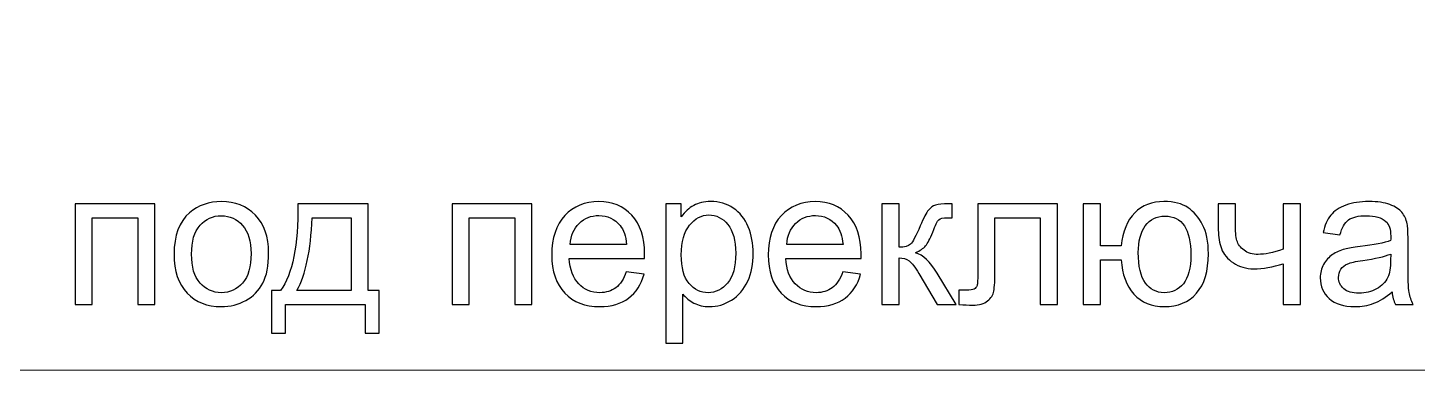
# Model space of a CAD drawing. Header units: centimetres. Extents: x -62 to 62, y -37 to 37.
# Drawn here: x -36.23 to -13.52, y -12.55 to -6.94 of the extents above; entities that cross this region are included whole.
import ezdxf

# ---------------------------------------------------------------- set-up
doc = ezdxf.new("R2010")
doc.units = ezdxf.units.CM
doc.header["$MEASUREMENT"] = 0
doc.layers.add('layer 1', color=7, linetype='Continuous')

msp = doc.modelspace()

# ---------------------------------------------------------------- linework, layer by layer
at = {"layer": 'layer 1', "color": 250, "lineweight": 20}
for points in [[(-42.427, -5.60676), (-42.427, -5.60676), (-39.4874, -12.55251), (-39.4874, -12.55251), (-39.4874, -12.55251), (-39.4874, -12.55251), (-6.2014, -12.55251), (-6.2014, -12.55251)], [(0.13361, -5.60676), (0.13361, -5.60676), (-2.80598, -12.55251), (-2.80598, -12.55251), (-2.80598, -12.55251), (-2.80598, -12.55251), (-36.09199, -12.55251), (-36.09199, -12.55251)]]:
    msp.add_open_spline(points, degree=3, knots=[0, 0, 0, 0, 0.33333333, 0.33333333, 0.33333333, 0.33333333, 1, 1, 1, 1], dxfattribs=at)
at = {"layer": 'layer 1', "color": 250}
for points, knots in [([(-35.45895, -9.82472), (-35.45895, -9.82472), (-34.15442, -9.82472), (-34.15442, -9.82472), (-34.15442, -9.82472), (-34.15442, -9.82472), (-34.15442, -11.47607), (-34.15442, -11.47607), (-34.15442, -11.47607), (-34.15442, -11.47607), (-34.43442, -11.47607), (-34.43442, -11.47607), (-34.43442, -11.47607), (-34.43442, -11.47607), (-34.43442, -10.05699), (-34.43442, -10.05699), (-34.43442, -10.05699), (-34.43442, -10.05699), (-35.17895, -10.05699), (-35.17895, -10.05699), (-35.17895, -10.05699), (-35.17895, -10.05699), (-35.17895, -11.47607), (-35.17895, -11.47607), (-35.17895, -11.47607), (-35.17895, -11.47607), (-35.45895, -11.47607), (-35.45895, -11.47607), (-35.45895, -11.47607), (-35.45895, -11.47607), (-35.45895, -9.82472), (-35.45895, -9.82472)], [0, 0, 0, 0, 0.11111111, 0.11111111, 0.11111111, 0.11111111, 0.22222222, 0.22222222, 0.22222222, 0.22222222, 0.33333333, 0.33333333, 0.33333333, 0.33333333, 0.44444444, 0.44444444, 0.44444444, 0.44444444, 0.55555556, 0.55555556, 0.55555556, 0.55555556, 0.66666667, 0.66666667, 0.66666667, 0.66666667, 0.77777778, 0.77777778, 0.77777778, 0.77777778, 1, 1, 1, 1]), ([(-33.84101, -10.6504), (-33.84101, -10.34547), (-33.75616, -10.11957), (-33.58594, -9.97267), (-33.58594, -9.97267), (-33.44435, -9.85071), (-33.27094, -9.78972), (-33.06678, -9.78972), (-33.06678, -9.78972), (-32.84034, -9.78972), (-32.65473, -9.86396), (-32.51049, -10.01245), (-32.51049, -10.01245), (-32.36678, -10.1604), (-32.29466, -10.36563), (-32.29466, -10.62706), (-32.29466, -10.62706), (-32.29466, -10.83918), (-32.32648, -11.0057), (-32.39011, -11.12713), (-32.39011, -11.12713), (-32.45375, -11.24857), (-32.54655, -11.34297), (-32.66852, -11.41031), (-32.66852, -11.41031), (-32.78996, -11.47766), (-32.92306, -11.51107), (-33.06678, -11.51107), (-33.06678, -11.51107), (-33.29799, -11.51107), (-33.48465, -11.43736), (-33.6273, -11.2894), (-33.6273, -11.2894), (-33.76995, -11.14145), (-33.84101, -10.92827), (-33.84101, -10.6504)], [0, 0, 0, 0, 0.1, 0.1, 0.1, 0.1, 0.2, 0.2, 0.2, 0.2, 0.3, 0.3, 0.3, 0.3, 0.4, 0.4, 0.4, 0.4, 0.5, 0.5, 0.5, 0.5, 0.6, 0.6, 0.6, 0.6, 0.7, 0.7, 0.7, 0.7, 0.8, 0.8, 0.8, 0.8, 1, 1, 1, 1]), ([(-31.81686, -9.82472), (-31.81686, -9.82472), (-30.66505, -9.82472), (-30.66505, -9.82472), (-30.66505, -9.82472), (-30.66505, -9.82472), (-30.66505, -11.24698), (-30.66505, -11.24698), (-30.66505, -11.24698), (-30.66505, -11.24698), (-30.48687, -11.24698), (-30.48687, -11.24698), (-30.48687, -11.24698), (-30.48687, -11.24698), (-30.48687, -11.94379), (-30.48687, -11.94379), (-30.48687, -11.94379), (-30.48687, -11.94379), (-30.71596, -11.94379), (-30.71596, -11.94379), (-30.71596, -11.94379), (-30.71596, -11.94379), (-30.71596, -11.47607), (-30.71596, -11.47607), (-30.71596, -11.47607), (-30.71596, -11.47607), (-32.01731, -11.47607), (-32.01731, -11.47607), (-32.01731, -11.47607), (-32.01731, -11.47607), (-32.01731, -11.94379), (-32.01731, -11.94379), (-32.01731, -11.94379), (-32.01731, -11.94379), (-32.2464, -11.94379), (-32.2464, -11.94379), (-32.2464, -11.94379), (-32.2464, -11.94379), (-32.2464, -11.24698), (-32.2464, -11.24698), (-32.2464, -11.24698), (-32.2464, -11.24698), (-32.10004, -11.24698), (-32.10004, -11.24698), (-32.10004, -11.24698), (-31.90277, -10.97918), (-31.80837, -10.50509), (-31.81686, -9.82472)], [0, 0, 0, 0, 0.07692308, 0.07692308, 0.07692308, 0.07692308, 0.15384615, 0.15384615, 0.15384615, 0.15384615, 0.23076923, 0.23076923, 0.23076923, 0.23076923, 0.30769231, 0.30769231, 0.30769231, 0.30769231, 0.38461538, 0.38461538, 0.38461538, 0.38461538, 0.46153846, 0.46153846, 0.46153846, 0.46153846, 0.53846154, 0.53846154, 0.53846154, 0.53846154, 0.61538462, 0.61538462, 0.61538462, 0.61538462, 0.69230769, 0.69230769, 0.69230769, 0.69230769, 0.76923077, 0.76923077, 0.76923077, 0.76923077, 0.84615385, 0.84615385, 0.84615385, 0.84615385, 1, 1, 1, 1]), ([(-29.29582, -9.82472), (-29.29582, -9.82472), (-27.99129, -9.82472), (-27.99129, -9.82472), (-27.99129, -9.82472), (-27.99129, -9.82472), (-27.99129, -11.47607), (-27.99129, -11.47607), (-27.99129, -11.47607), (-27.99129, -11.47607), (-28.27129, -11.47607), (-28.27129, -11.47607), (-28.27129, -11.47607), (-28.27129, -11.47607), (-28.27129, -10.05699), (-28.27129, -10.05699), (-28.27129, -10.05699), (-28.27129, -10.05699), (-29.01582, -10.05699), (-29.01582, -10.05699), (-29.01582, -10.05699), (-29.01582, -10.05699), (-29.01582, -11.47607), (-29.01582, -11.47607), (-29.01582, -11.47607), (-29.01582, -11.47607), (-29.29582, -11.47607), (-29.29582, -11.47607), (-29.29582, -11.47607), (-29.29582, -11.47607), (-29.29582, -9.82472), (-29.29582, -9.82472)], [0, 0, 0, 0, 0.11111111, 0.11111111, 0.11111111, 0.11111111, 0.22222222, 0.22222222, 0.22222222, 0.22222222, 0.33333333, 0.33333333, 0.33333333, 0.33333333, 0.44444444, 0.44444444, 0.44444444, 0.44444444, 0.55555556, 0.55555556, 0.55555556, 0.55555556, 0.66666667, 0.66666667, 0.66666667, 0.66666667, 0.77777778, 0.77777778, 0.77777778, 0.77777778, 1, 1, 1, 1]), ([(-26.44653, -10.94153), (-26.44653, -10.94153), (-26.15699, -10.97971), (-26.15699, -10.97971), (-26.15699, -10.97971), (-26.20206, -11.14782), (-26.28638, -11.2788), (-26.40941, -11.3716), (-26.40941, -11.3716), (-26.53244, -11.4644), (-26.6894, -11.51107), (-26.88084, -11.51107), (-26.88084, -11.51107), (-27.1216, -11.51107), (-27.31251, -11.43683), (-27.45356, -11.28834), (-27.45356, -11.28834), (-27.59462, -11.14039), (-27.66515, -10.93198), (-27.66515, -10.66418), (-27.66515, -10.66418), (-27.66515, -10.38737), (-27.59409, -10.17207), (-27.45144, -10.01934), (-27.45144, -10.01934), (-27.30879, -9.86608), (-27.12372, -9.78972), (-26.89622, -9.78972), (-26.89622, -9.78972), (-26.67615, -9.78972), (-26.49638, -9.86449), (-26.35691, -10.01457), (-26.35691, -10.01457), (-26.21744, -10.16464), (-26.14744, -10.3757), (-26.14744, -10.64774), (-26.14744, -10.64774), (-26.14744, -10.66418), (-26.14797, -10.68911), (-26.14903, -10.72199), (-26.14903, -10.72199), (-26.14903, -10.72199), (-27.37879, -10.72199), (-27.37879, -10.72199), (-27.37879, -10.72199), (-27.36819, -10.90282), (-27.31728, -11.04176), (-27.22501, -11.13774), (-27.22501, -11.13774), (-27.13326, -11.23372), (-27.01819, -11.28198), (-26.88084, -11.28198), (-26.88084, -11.28198), (-26.77849, -11.28198), (-26.691, -11.25494), (-26.61888, -11.20085), (-26.61888, -11.20085), (-26.54622, -11.14675), (-26.48895, -11.06032), (-26.44653, -10.94153)], [0, 0, 0, 0, 0.0625, 0.0625, 0.0625, 0.0625, 0.125, 0.125, 0.125, 0.125, 0.1875, 0.1875, 0.1875, 0.1875, 0.25, 0.25, 0.25, 0.25, 0.3125, 0.3125, 0.3125, 0.3125, 0.375, 0.375, 0.375, 0.375, 0.4375, 0.4375, 0.4375, 0.4375, 0.5, 0.5, 0.5, 0.5, 0.5625, 0.5625, 0.5625, 0.5625, 0.625, 0.625, 0.625, 0.625, 0.6875, 0.6875, 0.6875, 0.6875, 0.75, 0.75, 0.75, 0.75, 0.8125, 0.8125, 0.8125, 0.8125, 0.875, 0.875, 0.875, 0.875, 1, 1, 1, 1]), ([(-25.80327, -12.10925), (-25.80327, -12.10925), (-25.80327, -9.82472), (-25.80327, -9.82472), (-25.80327, -9.82472), (-25.80327, -9.82472), (-25.54873, -9.82472), (-25.54873, -9.82472), (-25.54873, -9.82472), (-25.54873, -9.82472), (-25.54873, -10.04161), (-25.54873, -10.04161), (-25.54873, -10.04161), (-25.4888, -9.95783), (-25.42093, -9.89472), (-25.34509, -9.85283), (-25.34509, -9.85283), (-25.26979, -9.81093), (-25.17805, -9.78972), (-25.0704, -9.78972), (-25.0704, -9.78972), (-24.92934, -9.78972), (-24.80525, -9.82578), (-24.6976, -9.89843), (-24.6976, -9.89843), (-24.58995, -9.97055), (-24.50881, -10.0729), (-24.45366, -10.20441), (-24.45366, -10.20441), (-24.39904, -10.33646), (-24.37147, -10.4807), (-24.37147, -10.6382), (-24.37147, -10.6382), (-24.37147, -10.8063), (-24.40169, -10.95797), (-24.46215, -11.09319), (-24.46215, -11.09319), (-24.5226, -11.22789), (-24.61063, -11.3313), (-24.72624, -11.40342), (-24.72624, -11.40342), (-24.84131, -11.47501), (-24.96275, -11.51107), (-25.09002, -11.51107), (-25.09002, -11.51107), (-25.18335, -11.51107), (-25.26714, -11.49145), (-25.34085, -11.45221), (-25.34085, -11.45221), (-25.41509, -11.41296), (-25.47555, -11.36365), (-25.52327, -11.30372), (-25.52327, -11.30372), (-25.52327, -11.30372), (-25.52327, -12.10925), (-25.52327, -12.10925), (-25.52327, -12.10925), (-25.52327, -12.10925), (-25.80327, -12.10925), (-25.80327, -12.10925)], [0, 0, 0, 0, 0.0625, 0.0625, 0.0625, 0.0625, 0.125, 0.125, 0.125, 0.125, 0.1875, 0.1875, 0.1875, 0.1875, 0.25, 0.25, 0.25, 0.25, 0.3125, 0.3125, 0.3125, 0.3125, 0.375, 0.375, 0.375, 0.375, 0.4375, 0.4375, 0.4375, 0.4375, 0.5, 0.5, 0.5, 0.5, 0.5625, 0.5625, 0.5625, 0.5625, 0.625, 0.625, 0.625, 0.625, 0.6875, 0.6875, 0.6875, 0.6875, 0.75, 0.75, 0.75, 0.75, 0.8125, 0.8125, 0.8125, 0.8125, 0.875, 0.875, 0.875, 0.875, 1, 1, 1, 1]), ([(-22.90731, -10.94153), (-22.90731, -10.94153), (-22.61777, -10.97971), (-22.61777, -10.97971), (-22.61777, -10.97971), (-22.66284, -11.14782), (-22.74716, -11.2788), (-22.87019, -11.3716), (-22.87019, -11.3716), (-22.99322, -11.4644), (-23.15018, -11.51107), (-23.34162, -11.51107), (-23.34162, -11.51107), (-23.58238, -11.51107), (-23.77329, -11.43683), (-23.91434, -11.28834), (-23.91434, -11.28834), (-24.0554, -11.14039), (-24.12593, -10.93198), (-24.12593, -10.66418), (-24.12593, -10.66418), (-24.12593, -10.38737), (-24.05487, -10.17207), (-23.91222, -10.01934), (-23.91222, -10.01934), (-23.76957, -9.86608), (-23.5845, -9.78972), (-23.357, -9.78972), (-23.357, -9.78972), (-23.13693, -9.78972), (-22.95716, -9.86449), (-22.81769, -10.01457), (-22.81769, -10.01457), (-22.67822, -10.16464), (-22.60822, -10.3757), (-22.60822, -10.64774), (-22.60822, -10.64774), (-22.60822, -10.66418), (-22.60875, -10.68911), (-22.60981, -10.72199), (-22.60981, -10.72199), (-22.60981, -10.72199), (-23.83957, -10.72199), (-23.83957, -10.72199), (-23.83957, -10.72199), (-23.82897, -10.90282), (-23.77806, -11.04176), (-23.68579, -11.13774), (-23.68579, -11.13774), (-23.59404, -11.23372), (-23.47897, -11.28198), (-23.34162, -11.28198), (-23.34162, -11.28198), (-23.23927, -11.28198), (-23.15178, -11.25494), (-23.07966, -11.20085), (-23.07966, -11.20085), (-23.007, -11.14675), (-22.94973, -11.06032), (-22.90731, -10.94153)], [0, 0, 0, 0, 0.0625, 0.0625, 0.0625, 0.0625, 0.125, 0.125, 0.125, 0.125, 0.1875, 0.1875, 0.1875, 0.1875, 0.25, 0.25, 0.25, 0.25, 0.3125, 0.3125, 0.3125, 0.3125, 0.375, 0.375, 0.375, 0.375, 0.4375, 0.4375, 0.4375, 0.4375, 0.5, 0.5, 0.5, 0.5, 0.5625, 0.5625, 0.5625, 0.5625, 0.625, 0.625, 0.625, 0.625, 0.6875, 0.6875, 0.6875, 0.6875, 0.75, 0.75, 0.75, 0.75, 0.8125, 0.8125, 0.8125, 0.8125, 0.875, 0.875, 0.875, 0.875, 1, 1, 1, 1]), ([(-22.26723, -9.82472), (-22.26723, -9.82472), (-21.98724, -9.82472), (-21.98724, -9.82472), (-21.98724, -9.82472), (-21.98724, -9.82472), (-21.98724, -10.53744), (-21.98724, -10.53744), (-21.98724, -10.53744), (-21.89815, -10.53744), (-21.83557, -10.52047), (-21.79951, -10.486), (-21.79951, -10.486), (-21.76398, -10.45206), (-21.71148, -10.3529), (-21.64148, -10.18798), (-21.64148, -10.18798), (-21.58633, -10.05752), (-21.54179, -9.97161), (-21.50785, -9.93025), (-21.50785, -9.93025), (-21.47338, -9.88889), (-21.43413, -9.86078), (-21.38959, -9.84646), (-21.38959, -9.84646), (-21.34451, -9.83215), (-21.27292, -9.82472), (-21.17482, -9.82472), (-21.17482, -9.82472), (-21.17482, -9.82472), (-21.11861, -9.82472), (-21.11861, -9.82472), (-21.11861, -9.82472), (-21.11861, -9.82472), (-21.11861, -10.0554), (-21.11861, -10.0554), (-21.11861, -10.0554), (-21.11861, -10.0554), (-21.19656, -10.05381), (-21.19656, -10.05381), (-21.19656, -10.05381), (-21.27027, -10.05381), (-21.31747, -10.06495), (-21.33815, -10.08669), (-21.33815, -10.08669), (-21.35989, -10.10949), (-21.3933, -10.17737), (-21.43785, -10.29032), (-21.43785, -10.29032), (-21.48027, -10.3985), (-21.51898, -10.47328), (-21.55451, -10.51464), (-21.55451, -10.51464), (-21.58951, -10.556), (-21.64413, -10.59365), (-21.71784, -10.62812), (-21.71784, -10.62812), (-21.59747, -10.66047), (-21.47868, -10.77236), (-21.36201, -10.96433), (-21.36201, -10.96433), (-21.36201, -10.96433), (-21.05497, -11.47607), (-21.05497, -11.47607), (-21.05497, -11.47607), (-21.05497, -11.47607), (-21.36254, -11.47607), (-21.36254, -11.47607), (-21.36254, -11.47607), (-21.36254, -11.47607), (-21.66535, -10.96592), (-21.66535, -10.96592), (-21.66535, -10.96592), (-21.72633, -10.86251), (-21.77936, -10.79464), (-21.82443, -10.76176), (-21.82443, -10.76176), (-21.87004, -10.72888), (-21.92413, -10.71244), (-21.98724, -10.71244), (-21.98724, -10.71244), (-21.98724, -10.71244), (-21.98724, -11.47607), (-21.98724, -11.47607), (-21.98724, -11.47607), (-21.98724, -11.47607), (-22.26723, -11.47607), (-22.26723, -11.47607), (-22.26723, -11.47607), (-22.26723, -11.47607), (-22.26723, -9.82472), (-22.26723, -9.82472)], [0, 0, 0, 0, 0.04166667, 0.04166667, 0.04166667, 0.04166667, 0.08333333, 0.08333333, 0.08333333, 0.08333333, 0.125, 0.125, 0.125, 0.125, 0.16666667, 0.16666667, 0.16666667, 0.16666667, 0.20833333, 0.20833333, 0.20833333, 0.20833333, 0.25, 0.25, 0.25, 0.25, 0.29166667, 0.29166667, 0.29166667, 0.29166667, 0.33333333, 0.33333333, 0.33333333, 0.33333333, 0.375, 0.375, 0.375, 0.375, 0.41666667, 0.41666667, 0.41666667, 0.41666667, 0.45833333, 0.45833333, 0.45833333, 0.45833333, 0.5, 0.5, 0.5, 0.5, 0.54166667, 0.54166667, 0.54166667, 0.54166667, 0.58333333, 0.58333333, 0.58333333, 0.58333333, 0.625, 0.625, 0.625, 0.625, 0.66666667, 0.66666667, 0.66666667, 0.66666667, 0.70833333, 0.70833333, 0.70833333, 0.70833333, 0.75, 0.75, 0.75, 0.75, 0.79166667, 0.79166667, 0.79166667, 0.79166667, 0.83333333, 0.83333333, 0.83333333, 0.83333333, 0.875, 0.875, 0.875, 0.875, 0.91666667, 0.91666667, 0.91666667, 0.91666667, 1, 1, 1, 1]), ([(-20.69967, -9.82472), (-20.69967, -9.82472), (-19.39832, -9.82472), (-19.39832, -9.82472), (-19.39832, -9.82472), (-19.39832, -9.82472), (-19.39832, -11.47448), (-19.39832, -11.47448), (-19.39832, -11.47448), (-19.39832, -11.47448), (-19.67832, -11.47448), (-19.67832, -11.47448), (-19.67832, -11.47448), (-19.67832, -11.47448), (-19.67832, -10.05699), (-19.67832, -10.05699), (-19.67832, -10.05699), (-19.67832, -10.05699), (-20.41968, -10.05699), (-20.41968, -10.05699), (-20.41968, -10.05699), (-20.41968, -10.05699), (-20.41968, -10.87842), (-20.41968, -10.87842), (-20.41968, -10.87842), (-20.41968, -11.06986), (-20.42604, -11.19607), (-20.43824, -11.25759), (-20.43824, -11.25759), (-20.45096, -11.31857), (-20.4849, -11.3716), (-20.54059, -11.41721), (-20.54059, -11.41721), (-20.5968, -11.46281), (-20.6774, -11.48562), (-20.78293, -11.48562), (-20.78293, -11.48562), (-20.84816, -11.48562), (-20.92346, -11.48137), (-21.00831, -11.47342), (-21.00831, -11.47342), (-21.00831, -11.47342), (-21.00831, -11.24062), (-21.00831, -11.24062), (-21.00831, -11.24062), (-21.00831, -11.24062), (-20.88581, -11.24062), (-20.88581, -11.24062), (-20.88581, -11.24062), (-20.82801, -11.24062), (-20.78664, -11.23478), (-20.76172, -11.22259), (-20.76172, -11.22259), (-20.7368, -11.21092), (-20.72036, -11.19183), (-20.71187, -11.16585), (-20.71187, -11.16585), (-20.70392, -11.13986), (-20.69967, -11.05554), (-20.69967, -10.91289), (-20.69967, -10.91289), (-20.69967, -10.91289), (-20.69967, -9.82472), (-20.69967, -9.82472)], [0, 0, 0, 0, 0.05882353, 0.05882353, 0.05882353, 0.05882353, 0.11764706, 0.11764706, 0.11764706, 0.11764706, 0.17647059, 0.17647059, 0.17647059, 0.17647059, 0.23529412, 0.23529412, 0.23529412, 0.23529412, 0.29411765, 0.29411765, 0.29411765, 0.29411765, 0.35294118, 0.35294118, 0.35294118, 0.35294118, 0.41176471, 0.41176471, 0.41176471, 0.41176471, 0.47058824, 0.47058824, 0.47058824, 0.47058824, 0.52941176, 0.52941176, 0.52941176, 0.52941176, 0.58823529, 0.58823529, 0.58823529, 0.58823529, 0.64705882, 0.64705882, 0.64705882, 0.64705882, 0.70588235, 0.70588235, 0.70588235, 0.70588235, 0.76470588, 0.76470588, 0.76470588, 0.76470588, 0.82352941, 0.82352941, 0.82352941, 0.82352941, 0.88235294, 0.88235294, 0.88235294, 0.88235294, 1, 1, 1, 1]), ([(-18.97674, -9.82472), (-18.97674, -9.82472), (-18.69674, -9.82472), (-18.69674, -9.82472), (-18.69674, -9.82472), (-18.69674, -9.82472), (-18.69674, -10.51517), (-18.69674, -10.51517), (-18.69674, -10.51517), (-18.69674, -10.51517), (-18.35629, -10.51517), (-18.35629, -10.51517), (-18.35629, -10.51517), (-18.33137, -10.27972), (-18.25766, -10.09995), (-18.13516, -9.97586), (-18.13516, -9.97586), (-18.01213, -9.85177), (-17.85304, -9.78972), (-17.65736, -9.78972), (-17.65736, -9.78972), (-17.49084, -9.78972), (-17.35933, -9.82313), (-17.26335, -9.89048), (-17.26335, -9.89048), (-17.16683, -9.95783), (-17.08729, -10.0501), (-17.02471, -10.16835), (-17.02471, -10.16835), (-16.96214, -10.28608), (-16.93085, -10.44464), (-16.93085, -10.64403), (-16.93085, -10.64403), (-16.93085, -10.92827), (-16.99555, -11.1441), (-17.12494, -11.291), (-17.12494, -11.291), (-17.25433, -11.43789), (-17.42986, -11.51107), (-17.65152, -11.51107), (-17.65152, -11.51107), (-17.85728, -11.51107), (-18.0222, -11.44266), (-18.14682, -11.30637), (-18.14682, -11.30637), (-18.27091, -11.16956), (-18.34091, -10.98236), (-18.35629, -10.74426), (-18.35629, -10.74426), (-18.35629, -10.74426), (-18.69674, -10.74426), (-18.69674, -10.74426), (-18.69674, -10.74426), (-18.69674, -10.74426), (-18.69674, -11.47607), (-18.69674, -11.47607), (-18.69674, -11.47607), (-18.69674, -11.47607), (-18.97674, -11.47607), (-18.97674, -11.47607), (-18.97674, -11.47607), (-18.97674, -11.47607), (-18.97674, -9.82472), (-18.97674, -9.82472)], [0, 0, 0, 0, 0.05882353, 0.05882353, 0.05882353, 0.05882353, 0.11764706, 0.11764706, 0.11764706, 0.11764706, 0.17647059, 0.17647059, 0.17647059, 0.17647059, 0.23529412, 0.23529412, 0.23529412, 0.23529412, 0.29411765, 0.29411765, 0.29411765, 0.29411765, 0.35294118, 0.35294118, 0.35294118, 0.35294118, 0.41176471, 0.41176471, 0.41176471, 0.41176471, 0.47058824, 0.47058824, 0.47058824, 0.47058824, 0.52941176, 0.52941176, 0.52941176, 0.52941176, 0.58823529, 0.58823529, 0.58823529, 0.58823529, 0.64705882, 0.64705882, 0.64705882, 0.64705882, 0.70588235, 0.70588235, 0.70588235, 0.70588235, 0.76470588, 0.76470588, 0.76470588, 0.76470588, 0.82352941, 0.82352941, 0.82352941, 0.82352941, 0.88235294, 0.88235294, 0.88235294, 0.88235294, 1, 1, 1, 1]), ([(-16.76858, -9.82472), (-16.76858, -9.82472), (-16.48858, -9.82472), (-16.48858, -9.82472), (-16.48858, -9.82472), (-16.48858, -9.82472), (-16.48858, -10.13654), (-16.48858, -10.13654), (-16.48858, -10.13654), (-16.48858, -10.27123), (-16.48063, -10.36881), (-16.46419, -10.42926), (-16.46419, -10.42926), (-16.44828, -10.48972), (-16.40957, -10.54274), (-16.34805, -10.58782), (-16.34805, -10.58782), (-16.28707, -10.6329), (-16.21018, -10.65517), (-16.11737, -10.65517), (-16.11737, -10.65517), (-16.01131, -10.65517), (-15.8745, -10.62706), (-15.70586, -10.57138), (-15.70586, -10.57138), (-15.70586, -10.57138), (-15.70586, -9.82472), (-15.70586, -9.82472), (-15.70586, -9.82472), (-15.70586, -9.82472), (-15.42587, -9.82472), (-15.42587, -9.82472), (-15.42587, -9.82472), (-15.42587, -9.82472), (-15.42587, -11.47607), (-15.42587, -11.47607), (-15.42587, -11.47607), (-15.42587, -11.47607), (-15.70586, -11.47607), (-15.70586, -11.47607), (-15.70586, -11.47607), (-15.70586, -11.47607), (-15.70586, -10.80948), (-15.70586, -10.80948), (-15.70586, -10.80948), (-15.87821, -10.86358), (-16.03942, -10.89062), (-16.18896, -10.89062), (-16.18896, -10.89062), (-16.31465, -10.89062), (-16.42548, -10.8588), (-16.52146, -10.79517), (-16.52146, -10.79517), (-16.61745, -10.73153), (-16.68267, -10.65358), (-16.71714, -10.56131), (-16.71714, -10.56131), (-16.75161, -10.46903), (-16.76858, -10.36775), (-16.76858, -10.25691), (-16.76858, -10.25691), (-16.76858, -10.25691), (-16.76858, -9.82472), (-16.76858, -9.82472)], [0, 0, 0, 0, 0.05882353, 0.05882353, 0.05882353, 0.05882353, 0.11764706, 0.11764706, 0.11764706, 0.11764706, 0.17647059, 0.17647059, 0.17647059, 0.17647059, 0.23529412, 0.23529412, 0.23529412, 0.23529412, 0.29411765, 0.29411765, 0.29411765, 0.29411765, 0.35294118, 0.35294118, 0.35294118, 0.35294118, 0.41176471, 0.41176471, 0.41176471, 0.41176471, 0.47058824, 0.47058824, 0.47058824, 0.47058824, 0.52941176, 0.52941176, 0.52941176, 0.52941176, 0.58823529, 0.58823529, 0.58823529, 0.58823529, 0.64705882, 0.64705882, 0.64705882, 0.64705882, 0.70588235, 0.70588235, 0.70588235, 0.70588235, 0.76470588, 0.76470588, 0.76470588, 0.76470588, 0.82352941, 0.82352941, 0.82352941, 0.82352941, 0.88235294, 0.88235294, 0.88235294, 0.88235294, 1, 1, 1, 1]), ([(-13.92725, -11.26925), (-14.03118, -11.35781), (-14.13141, -11.41986), (-14.22739, -11.45645), (-14.22739, -11.45645), (-14.32338, -11.49304), (-14.42626, -11.51107), (-14.53656, -11.51107), (-14.53656, -11.51107), (-14.71792, -11.51107), (-14.85739, -11.46705), (-14.95496, -11.3785), (-14.95496, -11.3785), (-15.05254, -11.29047), (-15.10133, -11.17751), (-15.10133, -11.04016), (-15.10133, -11.04016), (-15.10133, -10.95956), (-15.08277, -10.88585), (-15.04617, -10.81903), (-15.04617, -10.81903), (-15.00905, -10.75221), (-14.9608, -10.69918), (-14.9014, -10.65888), (-14.9014, -10.65888), (-14.84148, -10.61858), (-14.77466, -10.58782), (-14.69989, -10.56714), (-14.69989, -10.56714), (-14.64474, -10.55282), (-14.56148, -10.53903), (-14.45065, -10.52525), (-14.45065, -10.52525), (-14.22474, -10.49873), (-14.0577, -10.46638), (-13.95111, -10.42926), (-13.95111, -10.42926), (-13.95005, -10.39108), (-13.94952, -10.36669), (-13.94952, -10.35661), (-13.94952, -10.35661), (-13.94952, -10.24313), (-13.97603, -10.16305), (-14.02906, -10.11639), (-14.02906, -10.11639), (-14.10065, -10.05328), (-14.20724, -10.02199), (-14.3483, -10.02199), (-14.3483, -10.02199), (-14.48035, -10.02199), (-14.57792, -10.04533), (-14.6405, -10.09146), (-14.6405, -10.09146), (-14.7036, -10.1376), (-14.74974, -10.21926), (-14.77996, -10.33699), (-14.77996, -10.33699), (-14.77996, -10.33699), (-15.0536, -10.29881), (-15.0536, -10.29881), (-15.0536, -10.29881), (-15.02867, -10.18161), (-14.98784, -10.08669), (-14.93057, -10.01457), (-14.93057, -10.01457), (-14.8733, -9.94245), (-14.79057, -9.8873), (-14.68239, -9.84805), (-14.68239, -9.84805), (-14.57474, -9.80934), (-14.44906, -9.78972), (-14.30694, -9.78972), (-14.30694, -9.78972), (-14.16588, -9.78972), (-14.0508, -9.80616), (-13.96224, -9.83957), (-13.96224, -9.83957), (-13.87422, -9.87298), (-13.80899, -9.91434), (-13.76763, -9.96472), (-13.76763, -9.96472), (-13.72626, -10.0151), (-13.6971, -10.07873), (-13.68013, -10.15563), (-13.68013, -10.15563), (-13.67111, -10.20335), (-13.66634, -10.28926), (-13.66634, -10.41282), (-13.66634, -10.41282), (-13.66634, -10.41282), (-13.66634, -10.78403), (-13.66634, -10.78403), (-13.66634, -10.78403), (-13.66634, -11.04335), (-13.6605, -11.20721), (-13.64884, -11.27668), (-13.64884, -11.27668), (-13.6377, -11.34615), (-13.61437, -11.41243), (-13.58043, -11.47607), (-13.58043, -11.47607), (-13.58043, -11.47607), (-13.87315, -11.47607), (-13.87315, -11.47607), (-13.87315, -11.47607), (-13.90126, -11.41721), (-13.91929, -11.34827), (-13.92725, -11.26925)], [0, 0, 0, 0, 0.03571429, 0.03571429, 0.03571429, 0.03571429, 0.07142857, 0.07142857, 0.07142857, 0.07142857, 0.10714286, 0.10714286, 0.10714286, 0.10714286, 0.14285714, 0.14285714, 0.14285714, 0.14285714, 0.17857143, 0.17857143, 0.17857143, 0.17857143, 0.21428571, 0.21428571, 0.21428571, 0.21428571, 0.25, 0.25, 0.25, 0.25, 0.28571429, 0.28571429, 0.28571429, 0.28571429, 0.32142857, 0.32142857, 0.32142857, 0.32142857, 0.35714286, 0.35714286, 0.35714286, 0.35714286, 0.39285714, 0.39285714, 0.39285714, 0.39285714, 0.42857143, 0.42857143, 0.42857143, 0.42857143, 0.46428571, 0.46428571, 0.46428571, 0.46428571, 0.5, 0.5, 0.5, 0.5, 0.53571429, 0.53571429, 0.53571429, 0.53571429, 0.57142857, 0.57142857, 0.57142857, 0.57142857, 0.60714286, 0.60714286, 0.60714286, 0.60714286, 0.64285714, 0.64285714, 0.64285714, 0.64285714, 0.67857143, 0.67857143, 0.67857143, 0.67857143, 0.71428571, 0.71428571, 0.71428571, 0.71428571, 0.75, 0.75, 0.75, 0.75, 0.78571429, 0.78571429, 0.78571429, 0.78571429, 0.82142857, 0.82142857, 0.82142857, 0.82142857, 0.85714286, 0.85714286, 0.85714286, 0.85714286, 0.89285714, 0.89285714, 0.89285714, 0.89285714, 0.92857143, 0.92857143, 0.92857143, 0.92857143, 1, 1, 1, 1]), ([(-33.55465, -10.65093), (-33.55465, -10.86198), (-33.50851, -11.02001), (-33.41624, -11.12448), (-33.41624, -11.12448), (-33.32344, -11.22948), (-33.2073, -11.28198), (-33.06678, -11.28198), (-33.06678, -11.28198), (-32.92784, -11.28198), (-32.81223, -11.22948), (-32.71943, -11.12395), (-32.71943, -11.12395), (-32.62716, -11.01842), (-32.58102, -10.85774), (-32.58102, -10.64191), (-32.58102, -10.64191), (-32.58102, -10.43828), (-32.62769, -10.28396), (-32.72049, -10.17949), (-32.72049, -10.17949), (-32.81329, -10.07449), (-32.9289, -10.02199), (-33.06678, -10.02199), (-33.06678, -10.02199), (-33.2073, -10.02199), (-33.32344, -10.07396), (-33.41624, -10.17843), (-33.41624, -10.17843), (-33.50851, -10.2829), (-33.55465, -10.4404), (-33.55465, -10.65093)], [0, 0, 0, 0, 0.11111111, 0.11111111, 0.11111111, 0.11111111, 0.22222222, 0.22222222, 0.22222222, 0.22222222, 0.33333333, 0.33333333, 0.33333333, 0.33333333, 0.44444444, 0.44444444, 0.44444444, 0.44444444, 0.55555556, 0.55555556, 0.55555556, 0.55555556, 0.66666667, 0.66666667, 0.66666667, 0.66666667, 0.77777778, 0.77777778, 0.77777778, 0.77777778, 1, 1, 1, 1]), ([(-31.58459, -10.05699), (-31.60527, -10.59312), (-31.688, -10.98979), (-31.83277, -11.24698), (-31.83277, -11.24698), (-31.83277, -11.24698), (-30.94505, -11.24698), (-30.94505, -11.24698), (-30.94505, -11.24698), (-30.94505, -11.24698), (-30.94505, -10.05699), (-30.94505, -10.05699), (-30.94505, -10.05699), (-30.94505, -10.05699), (-31.58459, -10.05699), (-31.58459, -10.05699)], [0, 0, 0, 0, 0.2, 0.2, 0.2, 0.2, 0.4, 0.4, 0.4, 0.4, 0.6, 0.6, 0.6, 0.6, 1, 1, 1, 1]), ([(-27.36288, -10.4929), (-27.36288, -10.4929), (-26.44335, -10.4929), (-26.44335, -10.4929), (-26.44335, -10.4929), (-26.45554, -10.35396), (-26.49107, -10.25002), (-26.54888, -10.18055), (-26.54888, -10.18055), (-26.63744, -10.0729), (-26.75304, -10.01881), (-26.89463, -10.01881), (-26.89463, -10.01881), (-27.02296, -10.01881), (-27.13061, -10.06176), (-27.21811, -10.14767), (-27.21811, -10.14767), (-27.30508, -10.23358), (-27.35334, -10.34866), (-27.36288, -10.4929)], [0, 0, 0, 0, 0.16666667, 0.16666667, 0.16666667, 0.16666667, 0.33333333, 0.33333333, 0.33333333, 0.33333333, 0.5, 0.5, 0.5, 0.5, 0.66666667, 0.66666667, 0.66666667, 0.66666667, 1, 1, 1, 1]), ([(-25.54873, -10.66047), (-25.54873, -10.87206), (-25.50577, -11.0285), (-25.4204, -11.12979), (-25.4204, -11.12979), (-25.33449, -11.23107), (-25.23055, -11.28198), (-25.10858, -11.28198), (-25.10858, -11.28198), (-24.98449, -11.28198), (-24.87843, -11.22948), (-24.7904, -11.12448), (-24.7904, -11.12448), (-24.70184, -11.01948), (-24.65783, -10.85721), (-24.65783, -10.63714), (-24.65783, -10.63714), (-24.65783, -10.42714), (-24.70078, -10.27017), (-24.78722, -10.1657), (-24.78722, -10.1657), (-24.87366, -10.06123), (-24.97654, -10.00926), (-25.09638, -10.00926), (-25.09638, -10.00926), (-25.21517, -10.00926), (-25.32017, -10.06495), (-25.41138, -10.17578), (-25.41138, -10.17578), (-25.50312, -10.28714), (-25.54873, -10.44835), (-25.54873, -10.66047)], [0, 0, 0, 0, 0.11111111, 0.11111111, 0.11111111, 0.11111111, 0.22222222, 0.22222222, 0.22222222, 0.22222222, 0.33333333, 0.33333333, 0.33333333, 0.33333333, 0.44444444, 0.44444444, 0.44444444, 0.44444444, 0.55555556, 0.55555556, 0.55555556, 0.55555556, 0.66666667, 0.66666667, 0.66666667, 0.66666667, 0.77777778, 0.77777778, 0.77777778, 0.77777778, 1, 1, 1, 1]), ([(-23.82366, -10.4929), (-23.82366, -10.4929), (-22.90413, -10.4929), (-22.90413, -10.4929), (-22.90413, -10.4929), (-22.91632, -10.35396), (-22.95185, -10.25002), (-23.00966, -10.18055), (-23.00966, -10.18055), (-23.09822, -10.0729), (-23.21382, -10.01881), (-23.35541, -10.01881), (-23.35541, -10.01881), (-23.48374, -10.01881), (-23.59139, -10.06176), (-23.67889, -10.14767), (-23.67889, -10.14767), (-23.76586, -10.23358), (-23.81412, -10.34866), (-23.82366, -10.4929)], [0, 0, 0, 0, 0.16666667, 0.16666667, 0.16666667, 0.16666667, 0.33333333, 0.33333333, 0.33333333, 0.33333333, 0.5, 0.5, 0.5, 0.5, 0.66666667, 0.66666667, 0.66666667, 0.66666667, 1, 1, 1, 1]), ([(-17.64198, -10.02836), (-17.7788, -10.02836), (-17.88539, -10.08086), (-17.96175, -10.18585), (-17.96175, -10.18585), (-18.03811, -10.29032), (-18.07629, -10.43722), (-18.07629, -10.62653), (-18.07629, -10.62653), (-18.07629, -10.85297), (-18.03811, -11.01842), (-17.96122, -11.12395), (-17.96122, -11.12395), (-17.88433, -11.22948), (-17.78145, -11.28198), (-17.65312, -11.28198), (-17.65312, -11.28198), (-17.52531, -11.28198), (-17.42084, -11.23319), (-17.33918, -11.13562), (-17.33918, -11.13562), (-17.25804, -11.03804), (-17.21721, -10.88054), (-17.21721, -10.66365), (-17.21721, -10.66365), (-17.21721, -10.45206), (-17.25274, -10.29297), (-17.32327, -10.18745), (-17.32327, -10.18745), (-17.3938, -10.08139), (-17.49986, -10.02836), (-17.64198, -10.02836)], [0, 0, 0, 0, 0.11111111, 0.11111111, 0.11111111, 0.11111111, 0.22222222, 0.22222222, 0.22222222, 0.22222222, 0.33333333, 0.33333333, 0.33333333, 0.33333333, 0.44444444, 0.44444444, 0.44444444, 0.44444444, 0.55555556, 0.55555556, 0.55555556, 0.55555556, 0.66666667, 0.66666667, 0.66666667, 0.66666667, 0.77777778, 0.77777778, 0.77777778, 0.77777778, 1, 1, 1, 1]), ([(-13.94952, -10.6488), (-14.05133, -10.69017), (-14.20406, -10.72517), (-14.4077, -10.7538), (-14.4077, -10.7538), (-14.5233, -10.77024), (-14.60497, -10.7888), (-14.65269, -10.80948), (-14.65269, -10.80948), (-14.70042, -10.83017), (-14.73701, -10.86039), (-14.763, -10.89964), (-14.763, -10.89964), (-14.78898, -10.93941), (-14.80224, -10.98342), (-14.80224, -11.03221), (-14.80224, -11.03221), (-14.80224, -11.10592), (-14.77413, -11.16797), (-14.71739, -11.21728), (-14.71739, -11.21728), (-14.66065, -11.2666), (-14.57792, -11.29153), (-14.46921, -11.29153), (-14.46921, -11.29153), (-14.36156, -11.29153), (-14.26558, -11.26819), (-14.18126, -11.221), (-14.18126, -11.221), (-14.09747, -11.17433), (-14.03543, -11.11016), (-13.99618, -11.02903), (-13.99618, -11.02903), (-13.96596, -10.96592), (-13.95111, -10.87312), (-13.95111, -10.75062), (-13.95111, -10.75062), (-13.95111, -10.75062), (-13.94952, -10.6488), (-13.94952, -10.6488)], [0, 0, 0, 0, 0.09090909, 0.09090909, 0.09090909, 0.09090909, 0.18181818, 0.18181818, 0.18181818, 0.18181818, 0.27272727, 0.27272727, 0.27272727, 0.27272727, 0.36363636, 0.36363636, 0.36363636, 0.36363636, 0.45454545, 0.45454545, 0.45454545, 0.45454545, 0.54545455, 0.54545455, 0.54545455, 0.54545455, 0.63636364, 0.63636364, 0.63636364, 0.63636364, 0.72727273, 0.72727273, 0.72727273, 0.72727273, 0.81818182, 0.81818182, 0.81818182, 0.81818182, 1, 1, 1, 1])]:
    msp.add_open_spline(points, degree=3, knots=knots, dxfattribs=at)

doc.saveas('drawing.dxf')
